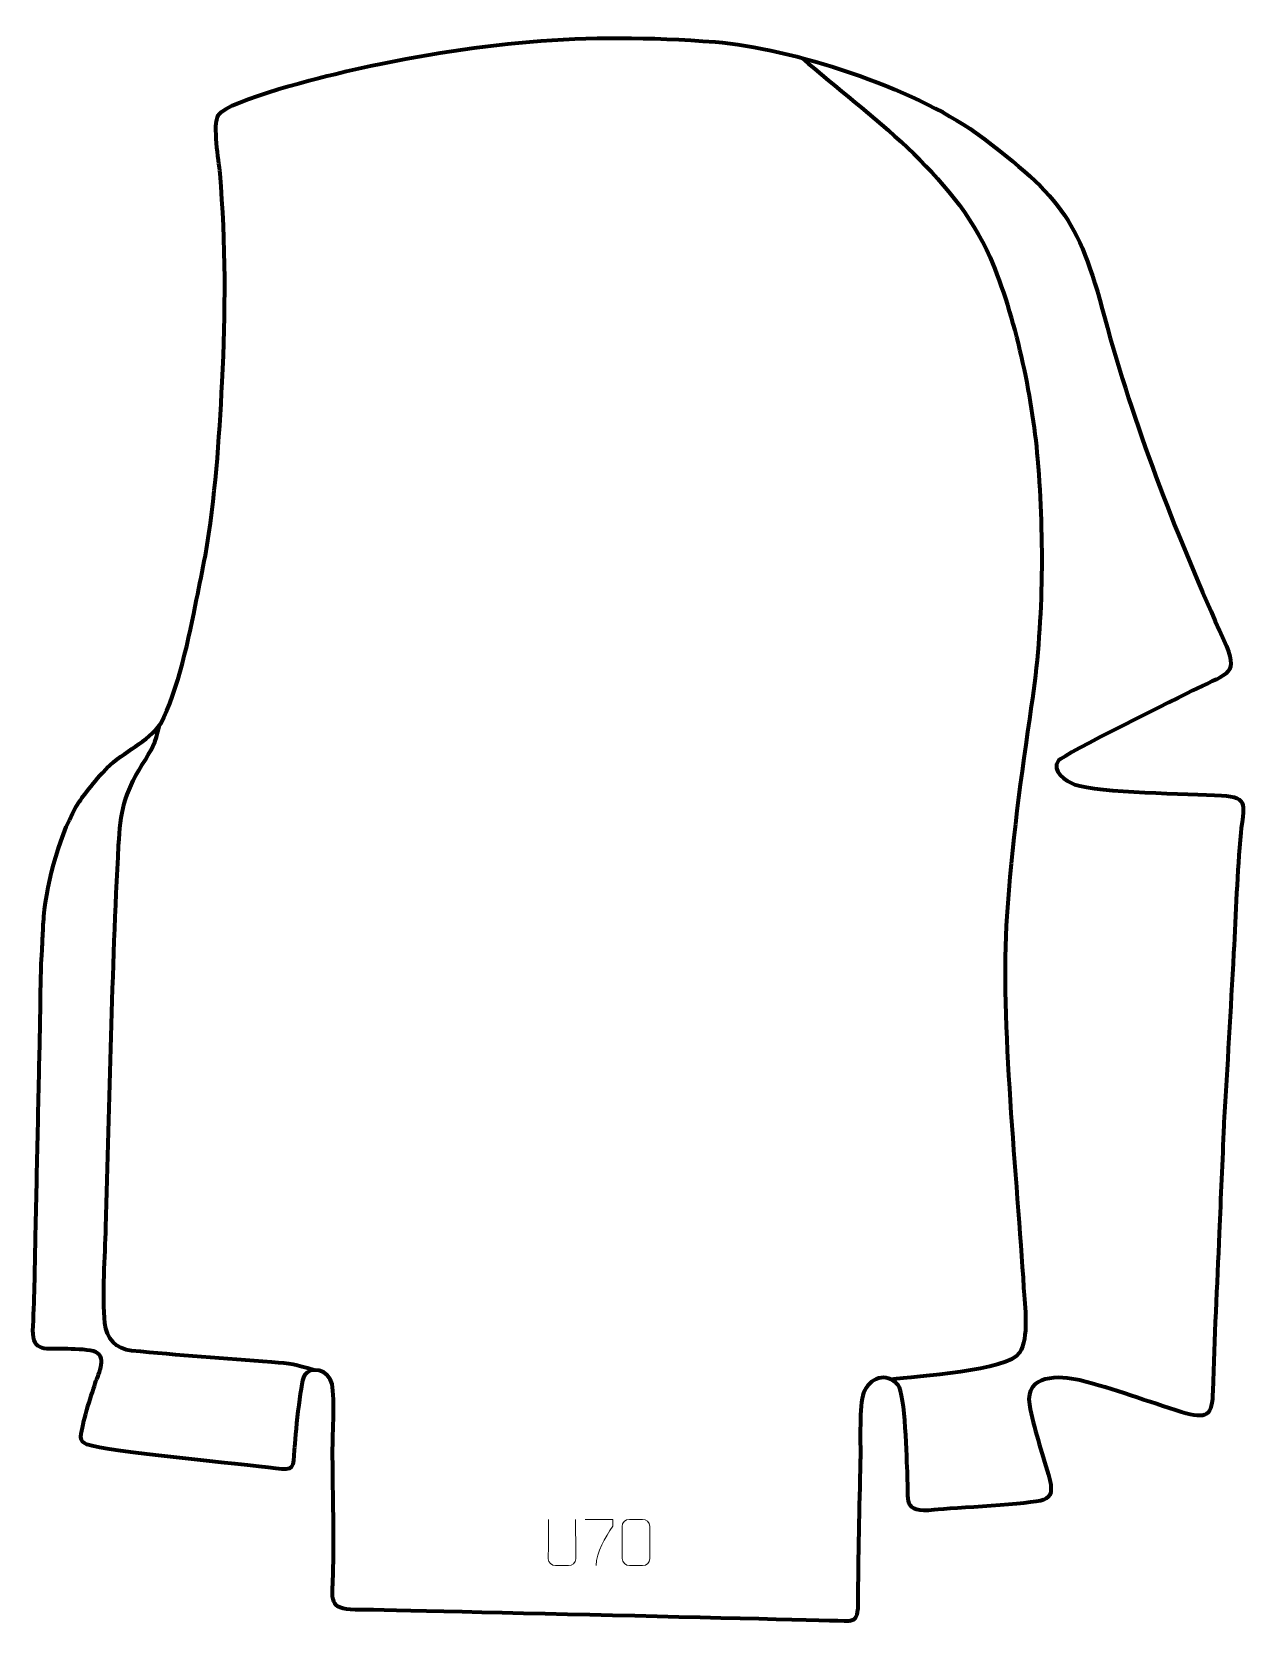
# Model space of a CAD drawing. Header units: millimetres. Extents: x -565 to 93, y -13 to 846.
import ezdxf

# ---------------------------------------------------------------- set-up
doc = ezdxf.new("R2010")
doc.units = ezdxf.units.MM
doc.header["$MEASUREMENT"] = 0
doc.layers.add('layer 2', color=7, linetype='Continuous')
doc.layers.add('layer 3', color=7, linetype='Continuous')

msp = doc.modelspace()

# ---------------------------------------------------------------- linework, layer by layer
at = {"layer": 'layer 2', "color": 140, "lineweight": 158}
for points in [[(-149.145, 831.5975), (-111.8521, 799.5026), (-68.0394, 770.0875), (-47.3272, 723.7159), (-47.3272, 723.7159), (-33.6794, 691.8463), (-24.7345, 649.4409), (-21.6665, 614.8954), (-21.6665, 614.8954), (-18.0884, 570.5107), (-18.4157, 525.1921), (-25.0323, 481.163), (-25.0323, 481.163), (-30.5361, 444.3096), (-35.7753, 404.8548), (-38.2864, 367.7299), (-38.2864, 367.7299), (-42.0797, 311.6505), (-32.719, 224.7793), (-29.1776, 166.8122), (-29.1776, 166.8122), (-28.5794, 157.0215), (-26.2145, 139.7587), (-31.4318, 131.5934), (-31.4318, 131.5934), (-37.6917, 121.7962), (-87.2308, 118.952), (-100.9011, 117.1844)], [(-412.8978, 122.2795), (-422.8797, 125.3296), (-425.2408, 125.7699), (-435.705, 126.5422), (-435.705, 126.5422), (-460.9466, 128.4051), (-486.2705, 130.3484), (-511.4677, 132.7138), (-511.4677, 132.7138), (-519.8047, 133.5005), (-525.0715, 139.5546), (-525.8623, 147.7301), (-525.8623, 147.7301), (-527.299, 162.5839), (-525.8296, 183.9613), (-525.3509, 199.3796), (-525.3509, 199.3796), (-523.2179, 268.0889), (-522.1962, 337.2927), (-518.4756, 405.9005), (-518.4756, 405.9005), (-517.4839, 424.0311), (-515.5002, 433.5591), (-505.9008, 449.2394), (-505.9008, 449.2394), (-500.4206, 457.8499), (-498.7285, 460.7871), (-496.3465, 470.9364)]]:
    msp.add_open_spline(points, degree=3, knots=[0, 0, 0, 0, 0.125, 0.125, 0.125, 0.125, 0.25, 0.25, 0.25, 0.25, 0.375, 0.375, 0.375, 0.375, 0.5, 0.5, 0.5, 0.5, 0.625, 0.625, 0.625, 0.625, 0.75, 0.75, 0.75, 0.75, 1, 1, 1, 1], dxfattribs=at)
at = {"layer": 'layer 2', "color": 250, "lineweight": 9}
for points, knots in [([(-271.4219, 41.5797), (-271.4223, 36.0402), (-271.3265, 25.8384), (-271.3261, 20.298), (-271.3261, 20.298), (-271.4659, 18.0585), (-273.1431, 16.6323), (-275.2908, 16.6218), (-275.2908, 16.6218), (-277.6227, 16.6222), (-279.9546, 16.6222), (-282.2861, 16.6218), (-282.2861, 16.6218), (-284.2111, 16.5203), (-286.1832, 18.3368), (-286.172, 20.2813), (-286.172, 20.2813), (-286.1717, 25.8432), (-286.0763, 36.0186), (-286.0767, 41.5797)], [0, 0, 0, 0, 0.16666667, 0.16666667, 0.16666667, 0.16666667, 0.33333333, 0.33333333, 0.33333333, 0.33333333, 0.5, 0.5, 0.5, 0.5, 0.66666667, 0.66666667, 0.66666667, 0.66666667, 1, 1, 1, 1]), ([(-266.1572, 41.578), (-266.1572, 41.578), (-251.3411, 41.578), (-251.3411, 41.578), (-251.3411, 41.578), (-251.3414, 40.3284), (-251.3414, 39.0788), (-251.3411, 37.829), (-251.3411, 37.829), (-255.3355, 31.8319), (-260.2507, 23.9983), (-260.2507, 16.6195)], [0, 0, 0, 0, 0.25, 0.25, 0.25, 0.25, 0.5, 0.5, 0.5, 0.5, 1, 1, 1, 1]), ([(-242.3299, 41.598), (-239.9638, 41.598), (-237.5973, 41.598), (-235.2308, 41.598), (-235.2308, 41.598), (-233.2503, 41.6336), (-231.2243, 40.1393), (-231.1972, 37.6972), (-231.1972, 37.6972), (-231.1976, 31.9398), (-231.1976, 26.182), (-231.1972, 20.4238), (-231.1972, 20.4238), (-231.3393, 18.0962), (-233.0457, 16.6139), (-235.2308, 16.6031), (-235.2308, 16.6031), (-237.6032, 16.6035), (-239.9756, 16.6035), (-242.3476, 16.6031), (-242.3476, 16.6031), (-244.3061, 16.4975), (-246.3125, 18.3854), (-246.3011, 20.4064), (-246.3011, 20.4064), (-246.3007, 26.187), (-246.3007, 31.9673), (-246.3011, 37.7471), (-246.3011, 37.7471), (-246.2968, 39.8891), (-244.5197, 41.6116), (-242.3299, 41.598)], [0, 0, 0, 0, 0.11111111, 0.11111111, 0.11111111, 0.11111111, 0.22222222, 0.22222222, 0.22222222, 0.22222222, 0.33333333, 0.33333333, 0.33333333, 0.33333333, 0.44444444, 0.44444444, 0.44444444, 0.44444444, 0.55555556, 0.55555556, 0.55555556, 0.55555556, 0.66666667, 0.66666667, 0.66666667, 0.66666667, 0.77777778, 0.77777778, 0.77777778, 0.77777778, 1, 1, 1, 1])]:
    msp.add_open_spline(points, degree=3, knots=knots, dxfattribs=at)
at = {"layer": 'layer 3', "color": 242, "lineweight": 158}
msp.add_open_spline([(-123.3215, -13.4702), (-120.0841, -12.7163), (-118.8822, -11.0482), (-118.8456, -4.2677), (-118.8456, -4.2677), (-118.705, 21.7217), (-118.0756, 47.6821), (-117.4819, 73.6665), (-117.4819, 73.6665), (-117.4819, 73.6665), (-117.4621, 74.7713), (-117.4621, 74.7713), (-117.4621, 74.7713), (-117.3628, 82.6981), (-118.1551, 103.504), (-115.7264, 109.8849), (-115.7264, 109.8849), (-112.563, 118.1961), (-103.3094, 121.4289), (-97.0824, 114.121), (-97.0824, 114.121), (-93.0534, 109.3927), (-92.3671, 73.7789), (-91.9851, 65.5124), (-91.9851, 65.5124), (-91.2563, 51.3747), (-94.9258, 44.8635), (-77.6306, 46.6977), (-77.6306, 46.6977), (-67.3444, 47.7885), (-25.0962, 49.684), (-18.4361, 52.1216), (-18.4361, 52.1216), (-14.1033, 53.7073), (-13.338, 57.2045), (-15.781, 65.7076), (-15.781, 65.7076), (-19.3919, 78.2757), (-23.738, 90.747), (-26.081, 103.6405), (-26.081, 103.6405), (-28.5413, 119.9884), (-9.7225, 119.4162), (1.127, 116.7652), (1.127, 116.7652), (19.1848, 112.3529), (38.3, 105.1227), (56.2308, 99.5374), (56.2308, 99.5374), (69.9619, 95.3512), (72.7282, 97.6109), (73.1056, 111.0347), (73.1056, 111.0347), (73.9058, 139.4965), (75.3409, 167.9158), (76.5573, 196.3629), (76.5573, 196.3629), (77.385, 215.7708), (78.2128, 235.1788), (79.0405, 254.5867), (79.0405, 254.5867), (79.0405, 254.5867), (79.1277, 256.0879), (79.1277, 256.0879), (79.1277, 256.0879), (80.9007, 286.6237), (82.6946, 317.1556), (84.356, 347.6978), (84.356, 347.6978), (85.5186, 369.2563), (86.2464, 391.2481), (88.2278, 412.7159), (88.2278, 412.7159), (89.5001, 426.5006), (93.3122, 432.056), (77.7102, 432.9503), (77.7102, 432.9503), (59.8832, 433.9723), (11.6298, 434.1852), (-1.6731, 438.9078), (-1.6731, 438.9078), (-6.2714, 440.5403), (-14.7069, 446.3697), (-10.2741, 451.7562), (-10.2741, 451.7562), (-7.4442, 455.195), (54.8804, 485.9728), (64.5295, 490.7521), (64.5295, 490.7521), (81.3175, 498.9693), (87.4737, 498.1422), (79.0344, 516.8515), (79.0344, 516.8515), (54.1535, 572.0108), (32.3175, 627.2561), (16.0969, 685.64), (16.0969, 685.64), (0.9272, 743.6432), (-6.9695, 755.1467), (-54.9791, 791.0937), (-54.9791, 791.0937), (-88.754, 815.2525), (-154.6335, 837.0366), (-195.9505, 840.2193), (-195.9505, 840.2193), (-267.3264, 845.7175), (-325.1493, 840.3388), (-395.3296, 824.3536), (-395.3296, 824.3536), (-407.2711, 821.618), (-458.8629, 808.9428), (-464.515, 800.8645), (-464.515, 800.8645), (-467.7557, 795.0507), (-464.2914, 776.5707), (-463.6559, 769.0232), (-463.6559, 769.0232), (-460.5062, 731.6167), (-460.5215, 693.9367), (-462.4636, 656.4673), (-462.4636, 656.4673), (-464.1606, 624.7373), (-466.1032, 593.9561), (-471.593, 562.5788), (-471.593, 562.5788), (-473.0897, 554.6309), (-474.7122, 546.7046), (-476.2941, 538.7732), (-476.2941, 538.7732), (-480.1336, 519.4434), (-486.4181, 488.9238), (-495.7203, 471.8334), (-495.7203, 471.8334), (-502.6054, 461.5482), (-515.6618, 456.9612), (-524.7891, 447.6419), (-524.7891, 447.6419), (-524.7891, 447.6419), (-527.3579, 445.019), (-527.3579, 445.019), (-527.3579, 445.019), (-530.7449, 441.3729), (-533.7947, 437.4982), (-536.8412, 433.5702), (-536.8412, 433.5702), (-537.8598, 432.2401), (-538.7686, 430.9788), (-539.699, 429.5886), (-539.699, 429.5886), (-549.8889, 413.7133), (-557.2104, 386.5639), (-558.8487, 367.6816), (-558.8487, 367.6816), (-559.0306, 365.5846), (-559.1639, 363.5065), (-559.2866, 361.4059), (-559.2866, 361.4059), (-559.4812, 357.4305), (-559.6402, 353.4622), (-559.8616, 349.4867), (-559.8616, 349.4867), (-559.8616, 349.4867), (-560.0356, 346.5159), (-560.0356, 346.5159), (-560.0356, 346.5159), (-560.7633, 334.6019), (-560.6477, 320.9991), (-560.91, 308.8933), (-560.91, 308.8933), (-561.0839, 300.8676), (-561.2577, 292.8419), (-561.4316, 284.8162), (-561.4316, 284.8162), (-561.8554, 265.2536), (-562.2792, 245.6909), (-562.7029, 226.1283), (-562.7029, 226.1283), (-562.9203, 216.0962), (-563.1376, 206.0641), (-563.3549, 196.0319), (-563.3549, 196.0319), (-563.7155, 179.3893), (-563.8548, 162.7277), (-564.719, 146.1034), (-564.719, 146.1034), (-565.433, 132.3697), (-560.0939, 133.7725), (-547.7971, 133.7053), (-547.7971, 133.7053), (-543.2497, 133.6804), (-536.4741, 133.5415), (-532.081, 132.4589), (-532.081, 132.4589), (-524.1919, 130.0774), (-529.1832, 120.9238), (-531.1098, 115.1221), (-531.1098, 115.1221), (-533.578, 107.6896), (-538.1153, 93.7551), (-538.8845, 86.2805), (-538.8845, 86.2805), (-538.8845, 86.2805), (-538.9148, 85.8169), (-538.9148, 85.8169), (-538.9148, 85.8169), (-538.8403, 83.8971), (-537.5412, 82.7796), (-535.731, 82.1143), (-535.731, 82.1143), (-524.0549, 77.8234), (-452.0925, 71.6516), (-433.4961, 69.045), (-433.4961, 69.045), (-423.5199, 67.6438), (-424.1722, 69.4435), (-423.4962, 79.2499), (-423.4962, 79.2499), (-423.0569, 85.623), (-420.4899, 114.9553), (-418.0764, 119.4588), (-418.0764, 119.4588), (-414.4678, 124.5041), (-405.1084, 122.8115), (-403.1046, 114.6284), (-403.1046, 114.6284), (-401.5181, 106.3988), (-402.8818, 85.4885), (-402.7925, 75.5177), (-402.7925, 75.5177), (-402.6001, 54.046), (-401.9232, 32.7201), (-402.5203, 11.234), (-402.5203, 11.234), (-402.9174, -1.4585), (-405.168, -7.2425), (-390.6035, -7.2442), (-390.6035, -7.2442), (-376.039, -7.2459), (-123.3215, -13.4702), (-123.3215, -13.4702)], degree=3, knots=[0, 0, 0, 0, 0.01639344, 0.01639344, 0.01639344, 0.01639344, 0.03278689, 0.03278689, 0.03278689, 0.03278689, 0.04918033, 0.04918033, 0.04918033, 0.04918033, 0.06557377, 0.06557377, 0.06557377, 0.06557377, 0.08196721, 0.08196721, 0.08196721, 0.08196721, 0.09836066, 0.09836066, 0.09836066, 0.09836066, 0.1147541, 0.1147541, 0.1147541, 0.1147541, 0.13114754, 0.13114754, 0.13114754, 0.13114754, 0.14754098, 0.14754098, 0.14754098, 0.14754098, 0.16393443, 0.16393443, 0.16393443, 0.16393443, 0.18032787, 0.18032787, 0.18032787, 0.18032787, 0.19672131, 0.19672131, 0.19672131, 0.19672131, 0.21311475, 0.21311475, 0.21311475, 0.21311475, 0.2295082, 0.2295082, 0.2295082, 0.2295082, 0.24590164, 0.24590164, 0.24590164, 0.24590164, 0.26229508, 0.26229508, 0.26229508, 0.26229508, 0.27868852, 0.27868852, 0.27868852, 0.27868852, 0.29508197, 0.29508197, 0.29508197, 0.29508197, 0.31147541, 0.31147541, 0.31147541, 0.31147541, 0.32786885, 0.32786885, 0.32786885, 0.32786885, 0.3442623, 0.3442623, 0.3442623, 0.3442623, 0.36065574, 0.36065574, 0.36065574, 0.36065574, 0.37704918, 0.37704918, 0.37704918, 0.37704918, 0.39344262, 0.39344262, 0.39344262, 0.39344262, 0.40983607, 0.40983607, 0.40983607, 0.40983607, 0.42622951, 0.42622951, 0.42622951, 0.42622951, 0.44262295, 0.44262295, 0.44262295, 0.44262295, 0.45901639, 0.45901639, 0.45901639, 0.45901639, 0.47540984, 0.47540984, 0.47540984, 0.47540984, 0.49180328, 0.49180328, 0.49180328, 0.49180328, 0.50819672, 0.50819672, 0.50819672, 0.50819672, 0.52459016, 0.52459016, 0.52459016, 0.52459016, 0.54098361, 0.54098361, 0.54098361, 0.54098361, 0.55737705, 0.55737705, 0.55737705, 0.55737705, 0.57377049, 0.57377049, 0.57377049, 0.57377049, 0.59016393, 0.59016393, 0.59016393, 0.59016393, 0.60655738, 0.60655738, 0.60655738, 0.60655738, 0.62295082, 0.62295082, 0.62295082, 0.62295082, 0.63934426, 0.63934426, 0.63934426, 0.63934426, 0.6557377, 0.6557377, 0.6557377, 0.6557377, 0.67213115, 0.67213115, 0.67213115, 0.67213115, 0.68852459, 0.68852459, 0.68852459, 0.68852459, 0.70491803, 0.70491803, 0.70491803, 0.70491803, 0.72131148, 0.72131148, 0.72131148, 0.72131148, 0.73770492, 0.73770492, 0.73770492, 0.73770492, 0.75409836, 0.75409836, 0.75409836, 0.75409836, 0.7704918, 0.7704918, 0.7704918, 0.7704918, 0.78688525, 0.78688525, 0.78688525, 0.78688525, 0.80327869, 0.80327869, 0.80327869, 0.80327869, 0.81967213, 0.81967213, 0.81967213, 0.81967213, 0.83606557, 0.83606557, 0.83606557, 0.83606557, 0.85245902, 0.85245902, 0.85245902, 0.85245902, 0.86885246, 0.86885246, 0.86885246, 0.86885246, 0.8852459, 0.8852459, 0.8852459, 0.8852459, 0.90163934, 0.90163934, 0.90163934, 0.90163934, 0.91803279, 0.91803279, 0.91803279, 0.91803279, 0.93442623, 0.93442623, 0.93442623, 0.93442623, 0.95081967, 0.95081967, 0.95081967, 0.95081967, 0.96721311, 0.96721311, 0.96721311, 0.96721311, 1, 1, 1, 1], dxfattribs=at)

doc.saveas('drawing.dxf')
